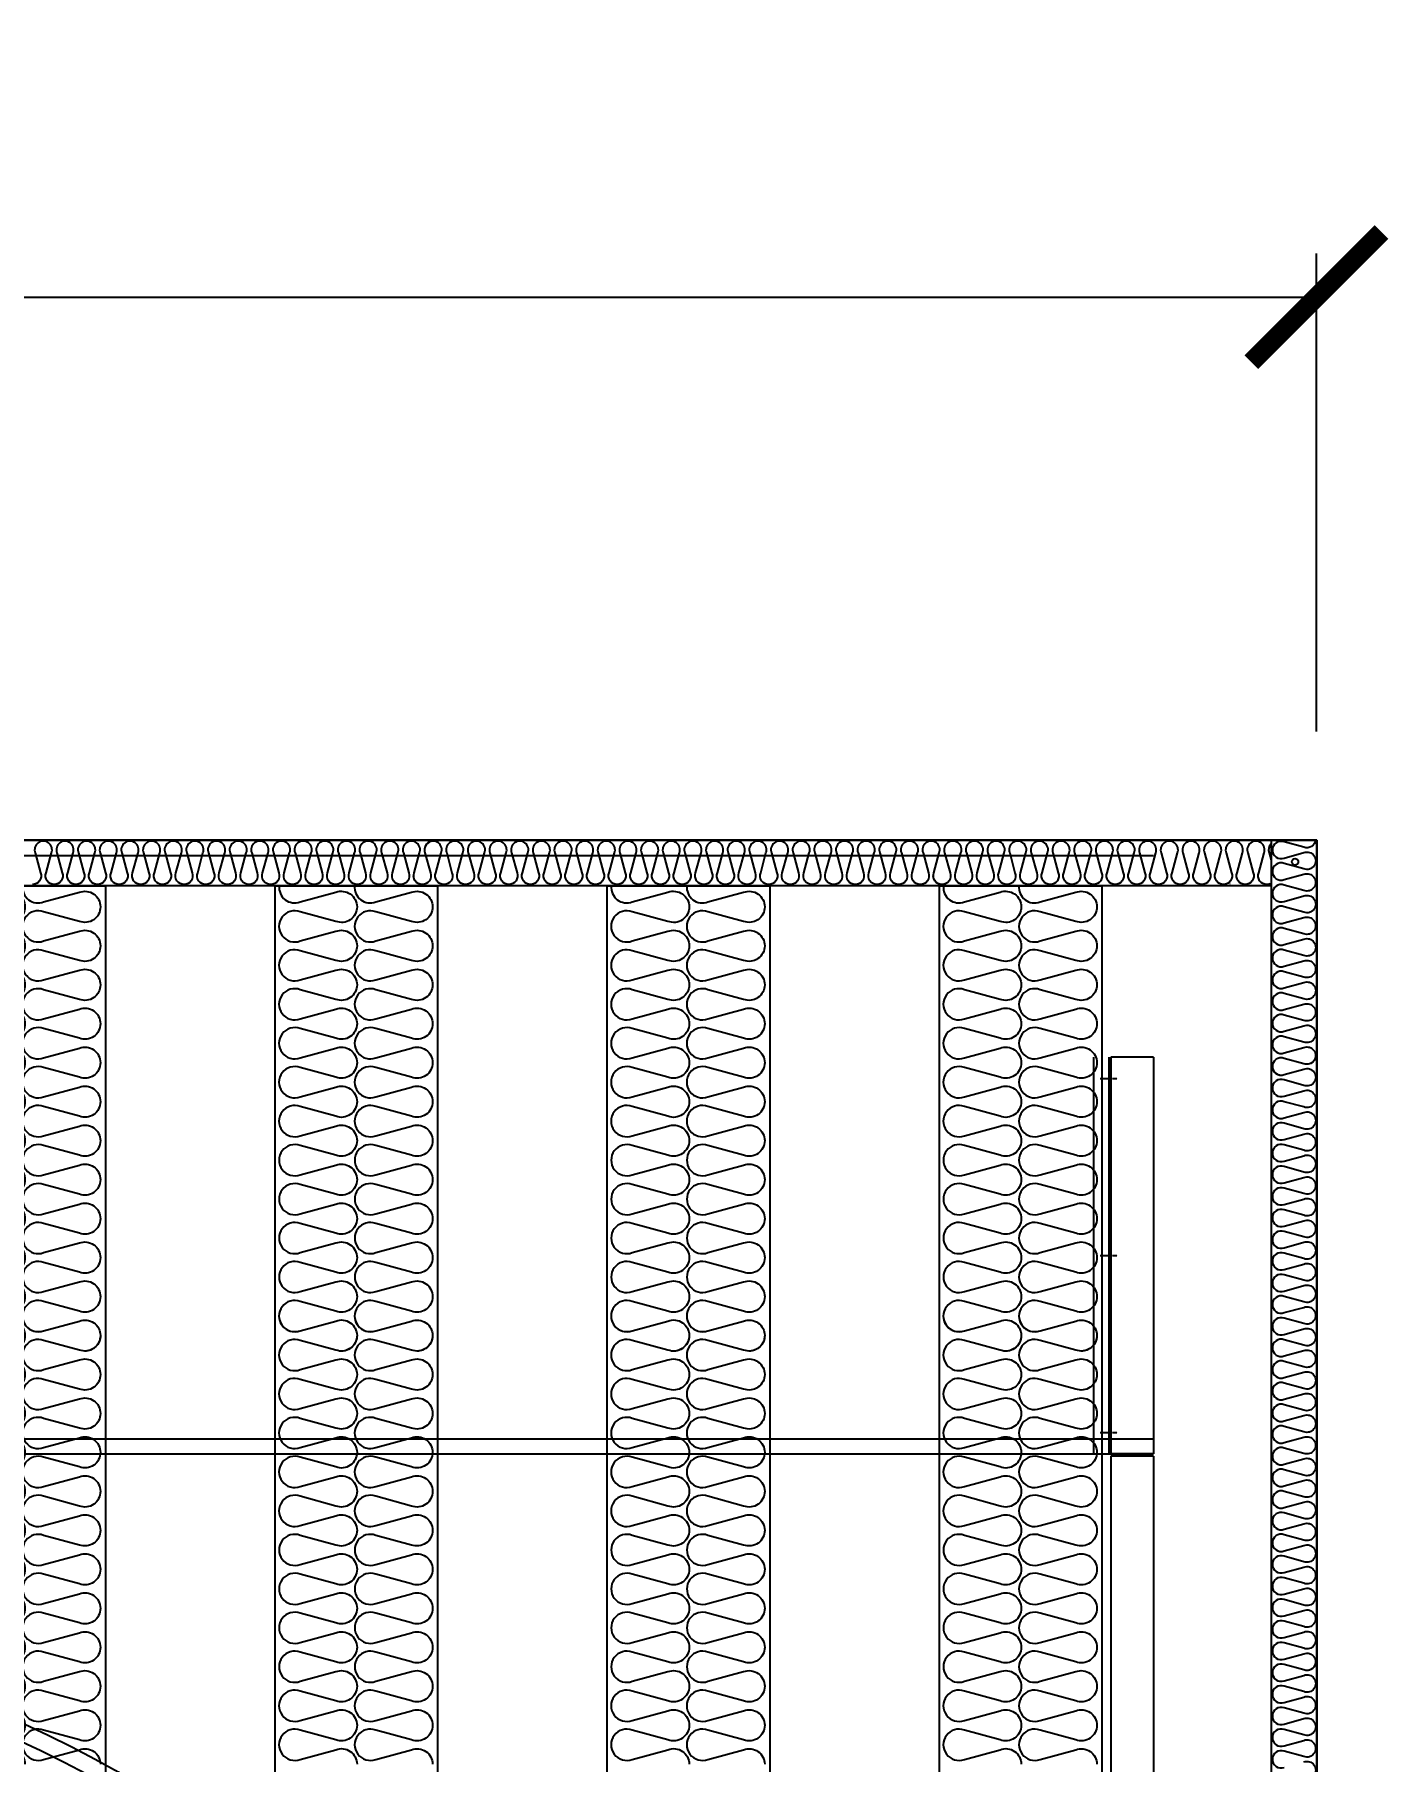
# Model space of a CAD drawing. Header units: millimetres. Extents: x 2340 to 31747, y 2051 to 22846.
# Drawn here: x 7842 to 9089, y 11135 to 12727 of the extents above; entities that cross this region are included whole.
import ezdxf

# ---------------------------------------------------------------- set-up
doc = ezdxf.new("R2010")
doc.units = ezdxf.units.MM
doc.linetypes.add('CENTER', pattern=[2, 1.25, -0.25, 0.25, -0.25])
doc.linetypes.add('HIDDEN', pattern=[0.375, 0.25, -0.125])
for name, color, linetype in [('center', 1, 'CENTER'), ('SMS', 220, 'Continuous'), ('냉각탑', 4, 'Continuous'), ('냉각탑_dim', 1, 'Continuous'), ('숨은선', 5, 'HIDDEN')]:
    doc.layers.add(name, color=color, linetype=linetype)
doc.styles.add('HY울릉도L', font='')
doc.styles.get('HY울릉도L').set_extended_font_data('HY울릉도L')
doc.dimstyles.new('성지DIM', dxfattribs={"dimtxt": 3.5, "dimasz": 3, "dimexe": 1, "dimexo": 2.5, "dimgap": 2, "dimtad": 1, "dimdec": 0, "dimzin": 3, "dimdsep": 46, "dimtxsty": 'HY울릉도L', "dimblk": 'ARCHTICK', "dimcen": -2, "dimclrd": 256, "dimclre": 256, "dimclrt": 7, "dimadec": 0, "dimazin": 0, "dimtfac": 1, "dimtdec": 0, "dimtofl": 0, "dimtmove": 0, "dimatfit": 3, "dimfxl": 1, "dimtolj": 1, "dimtzin": 0, "dimlwe": -1, "dimarcsym": 0})

# ---------------------------------------------------------------- blocks, each defined once
blk = doc.blocks.new('_ArchTick')
at = {"color": 0, "linetype": 'ByBlock', "const_width": 0.15}
blk.add_lwpolyline([(-0.5, -0.5), (0.5, 0.5)], dxfattribs=at)
blk = doc.blocks.new('*D715')
at = {"layer": 'Defpoints', "color": 0, "transparency": 16777216}
for p in [(9022.8, 12484.8), (5723.1, 11984.4), (9022.8, 11984.4)]:
    blk.add_point(p, dxfattribs=at)
at = {"layer": '냉각탑_dim', "transparency": 16777216}
for p, q in [((5723.1, 12084.4), (5723.1, 12524.8)), ((9022.8, 12084.4), (9022.8, 12524.8))]:
    blk.add_line(p, q, dxfattribs=at)
at = {"layer": '냉각탑_dim', "lineweight": -2, "transparency": 16777216}
blk.add_line((5723.1, 12484.8), (9022.8, 12484.8), dxfattribs=at)
at = {"layer": '냉각탑_dim', "lineweight": -2, "transparency": 16777216, "xscale": 120, "yscale": 120, "zscale": 120, "rotation": 180}
blk.add_blockref('_ArchTick', (5723.1, 12484.8), dxfattribs=at)
at = {"layer": '냉각탑_dim', "lineweight": -2, "transparency": 16777216, "xscale": 120, "yscale": 120, "zscale": 120}
blk.add_blockref('_ArchTick', (9022.8, 12484.8), dxfattribs=at)
at = {"layer": '냉각탑_dim', "color": 7, "transparency": 16777216, "insert": (7372.9, 12634.8), "char_height": 140, "attachment_point": 5, "style": 'HY울릉도L'}
blk.add_mtext('\\A1;3300', dxfattribs=at)
blk = doc.blocks.new('A$C1FB73ED1')
for radius in [1280, 1260, 1220, 1200]:
    blk.add_circle((1280, 1280), radius)
at = {"ltscale": 5}
for radius in [1143, 1137]:
    blk.add_circle((1280, 1280), radius, dxfattribs=at)
blk = doc.blocks.new('sp 300rt')
at = {"color": 7}
for p, q in [((-53856.4, -79719.9), (-53856.4, -82797.9)), ((-53706.4, -79719.9), (-53706.4, -82797.9))]:
    blk.add_line(p, q, dxfattribs=at)
blk.add_line((-53856.4, -79719.9), (-53706.4, -79719.9))
at = {"layer": 'SMS', "color": 5}
for points in [[(-53852.3, -79719.9, 0.560142), (-53833, -79734.8), (-53800.1, -79725.9, -0.524856), (-53780.6, -79739.4, -0.524856), (-53800.1, -79752.8), (-53833, -79743.9, 1.449198), (-53833, -79770.8), (-53800.1, -79761.9, -0.524856), (-53780.6, -79775.3, -0.524856), (-53800.1, -79788.7), (-53833, -79779.8, 1.449198), (-53833, -79806.7), (-53800.1, -79797.8, -0.524856), (-53780.6, -79811.2, -0.524856), (-53800.1, -79824.6), (-53833, -79815.7, 1.449198), (-53833, -79842.6), (-53800.1, -79833.7, -0.524856), (-53780.6, -79847.1, -0.524856), (-53800.1, -79860.5), (-53833, -79851.6, 1.449198), (-53833, -79878.5), (-53800.1, -79869.6, -0.524856), (-53780.6, -79883, -0.524856), (-53800.1, -79896.4), (-53833, -79887.5, 1.449198), (-53833, -79914.4), (-53800.1, -79905.5, -0.524856), (-53780.6, -79918.9, -0.524856), (-53800.1, -79932.4), (-53833, -79923.4, 1.449198), (-53833, -79950.3), (-53800.1, -79941.4, -0.524856), (-53780.6, -79954.8, -0.524856), (-53800.1, -79968.3), (-53833, -79959.4, 1.449198), (-53833, -79986.2), (-53800.1, -79977.3, -0.524856), (-53780.6, -79990.7, -0.524856), (-53800.1, -80004.2), (-53833, -79995.3, 1.449198), (-53833, -80022.1), (-53800.1, -80013.2, -0.524856), (-53780.6, -80026.7, -0.524856), (-53800.1, -80040.1), (-53833, -80031.2, 1.449198), (-53833, -80058), (-53800.1, -80049.1, -0.524856), (-53780.6, -80062.6, -0.524856), (-53800.1, -80076), (-53833, -80067.1, 1.449198), (-53833, -80093.9), (-53800.1, -80085, -0.524856), (-53780.6, -80098.5, -0.524856), (-53800.1, -80111.9), (-53833, -80103, 1.449198), (-53833, -80129.9), (-53800.1, -80121, -0.524856), (-53780.6, -80134.4, -0.417249), (-53795.1, -80148.7)], [(-53782.7, -79719.9, 0.560142), (-53763.3, -79734.8), (-53730.4, -79725.9, -0.524856), (-53711, -79739.4, -0.524856), (-53730.4, -79752.8), (-53763.3, -79743.9, 1.449198), (-53763.3, -79770.8), (-53730.4, -79761.9, -0.524856), (-53711, -79775.3, -0.524856), (-53730.4, -79788.7), (-53763.3, -79779.8, 1.449198), (-53763.3, -79806.7), (-53730.4, -79797.8, -0.524856), (-53711, -79811.2, -0.524856), (-53730.4, -79824.6), (-53763.3, -79815.7, 1.449198), (-53763.3, -79842.6), (-53730.4, -79833.7, -0.524856), (-53711, -79847.1, -0.524856), (-53730.4, -79860.5), (-53763.3, -79851.6, 1.449198), (-53763.3, -79878.5), (-53730.4, -79869.6, -0.524856), (-53711, -79883, -0.524856), (-53730.4, -79896.4), (-53763.3, -79887.5, 1.449198), (-53763.3, -79914.4), (-53730.4, -79905.5, -0.524856), (-53711, -79918.9, -0.524856), (-53730.4, -79932.4), (-53763.3, -79923.4, 1.449198), (-53763.3, -79950.3), (-53730.4, -79941.4, -0.524856), (-53711, -79954.8, -0.524856), (-53730.4, -79968.3), (-53763.3, -79959.4, 1.449198), (-53763.3, -79986.2), (-53730.4, -79977.3, -0.524856), (-53711, -79990.7, -0.524856), (-53730.4, -80004.2), (-53763.3, -79995.3, 1.449198), (-53763.3, -80022.1), (-53730.4, -80013.2, -0.524856), (-53711, -80026.7, -0.524856), (-53730.4, -80040.1), (-53763.3, -80031.2, 1.449198), (-53763.3, -80058), (-53730.4, -80049.1, -0.524856), (-53711, -80062.6, -0.524856), (-53730.4, -80076), (-53763.3, -80067.1, 1.449198), (-53763.3, -80093.9), (-53730.4, -80085, -0.524856), (-53711, -80098.5, -0.524856), (-53730.4, -80111.9), (-53763.3, -80103, 1.449198), (-53763.3, -80129.9), (-53730.4, -80121, -0.524856), (-53711, -80134.4, -0.417249), (-53725.5, -80148.7)], [(-53852, -80120, 0.446849), (-53833, -80129.9), (-53800.1, -80121, -0.524856), (-53780.6, -80134.4, -0.524856), (-53800.1, -80147.8), (-53833, -80138.9, 1.449198), (-53833, -80165.8), (-53800.1, -80156.9, -0.524856), (-53780.6, -80170.3, -0.524856), (-53800.1, -80183.7), (-53833, -80174.8, 1.449198), (-53833, -80201.7), (-53800.1, -80192.8, -0.524856), (-53780.6, -80206.2, -0.524856), (-53800.1, -80219.6), (-53833, -80210.7, 1.449198), (-53833, -80237.6), (-53800.1, -80228.7, -0.524856), (-53780.6, -80242.1, -0.524856), (-53800.1, -80255.5), (-53833, -80246.6, 1.449198), (-53833, -80273.5), (-53800.1, -80264.6, -0.524856), (-53780.6, -80278, -0.524856), (-53800.1, -80291.5), (-53833, -80282.5, 1.449198), (-53833, -80309.4), (-53800.1, -80300.5, -0.524856), (-53780.6, -80313.9, -0.524856), (-53800.1, -80327.4), (-53833, -80318.5, 1.449198), (-53833, -80345.3), (-53800.1, -80336.4, -0.524856), (-53780.6, -80349.8, -0.524856), (-53800.1, -80363.3), (-53833, -80354.4, 1.449198), (-53833, -80381.2), (-53800.1, -80372.3, -0.524856), (-53780.6, -80385.8, -0.524856), (-53800.1, -80399.2), (-53833, -80390.3, 1.449198), (-53833, -80417.1), (-53800.1, -80408.2, -0.524856), (-53780.6, -80421.7, -0.524856), (-53800.1, -80435.1), (-53833, -80426.2, 1.449198), (-53833, -80453), (-53800.1, -80444.1, -0.524856), (-53780.6, -80457.6, -0.524856), (-53800.1, -80471), (-53833, -80462.1, 1.449198), (-53833, -80489), (-53800.1, -80480.1, -0.524856), (-53780.6, -80493.5, -0.524856), (-53800.1, -80506.9), (-53833, -80498, 1.449198), (-53833, -80524.9), (-53800.1, -80516, -0.524856), (-53780.6, -80529.4, -0.524856)], [(-53782.3, -80120, 0.446849), (-53763.3, -80129.9), (-53730.4, -80121, -0.524856), (-53711, -80134.4, -0.524856), (-53730.4, -80147.8), (-53763.3, -80138.9, 1.449198), (-53763.3, -80165.8), (-53730.4, -80156.9, -0.524856), (-53711, -80170.3, -0.524856), (-53730.4, -80183.7), (-53763.3, -80174.8, 1.449198), (-53763.3, -80201.7), (-53730.4, -80192.8, -0.524856), (-53711, -80206.2, -0.524856), (-53730.4, -80219.6), (-53763.3, -80210.7, 1.449198), (-53763.3, -80237.6), (-53730.4, -80228.7, -0.524856), (-53711, -80242.1, -0.524856), (-53730.4, -80255.5), (-53763.3, -80246.6, 1.449198), (-53763.3, -80273.5), (-53730.4, -80264.6, -0.524856), (-53711, -80278, -0.524856), (-53730.4, -80291.5), (-53763.3, -80282.5, 1.449198), (-53763.3, -80309.4), (-53730.4, -80300.5, -0.524856), (-53711, -80313.9, -0.524856), (-53730.4, -80327.4), (-53763.3, -80318.5, 1.449198), (-53763.3, -80345.3), (-53730.4, -80336.4, -0.524856), (-53711, -80349.8, -0.524856), (-53730.4, -80363.3), (-53763.3, -80354.4, 1.449198), (-53763.3, -80381.2), (-53730.4, -80372.3, -0.524856), (-53711, -80385.8, -0.524856), (-53730.4, -80399.2), (-53763.3, -80390.3, 1.449198), (-53763.3, -80417.1), (-53730.4, -80408.2, -0.524856), (-53711, -80421.7, -0.524856), (-53730.4, -80435.1), (-53763.3, -80426.2, 1.449198), (-53763.3, -80453), (-53730.4, -80444.1, -0.524856), (-53711, -80457.6, -0.524856), (-53730.4, -80471), (-53763.3, -80462.1, 1.449198), (-53763.3, -80489), (-53730.4, -80480.1, -0.524856), (-53711, -80493.5, -0.524856), (-53730.4, -80506.9), (-53763.3, -80498, 1.449198), (-53763.3, -80524.9), (-53730.4, -80516, -0.524856), (-53711, -80529.4, -0.524856)]]:
    blk.add_lwpolyline(points, format="xyb", dxfattribs=at)
blk = doc.blocks.new('3')
for p, q in [((8178.1, 11984.4), (5723.1, 11984.4)), ((5914.3, 11984.4), (8872.8, 11984.4)), ((8178.1, 11984.4), (9023.1, 11984.4)), ((9023.1, 11984.4), (9023.1, 8784.4)), ((5928.4, 11970.3), (8872.8, 11970.3)), ((8817.5, 11784.4), (8817.5, 11418.8)), ((8831.6, 11784.4), (8831.6, 11418.8)), ((8833.4, 11784.4), (8833.4, 11418.8)), ((8872.8, 11784.4), (8833.4, 11784.4)), ((8872.8, 11784.4), (8872.8, 11418.8)), ((5975.2, 11432.8), (8872.8, 11432.8)), ((5914.3, 11418.8), (8872.8, 11418.8)), ((8872.8, 11418.8), (8833.4, 11418.8)), ((8833.4, 11416.9), (8833.4, 9255)), ((8872.8, 11416.9), (8833.4, 11416.9)), ((8872.8, 11416.9), (8872.8, 9255))]:
    blk.add_line(p, q)
at = {"color": 7}
for p, q in [((5723.1, 11984.4), (8178.1, 11984.4)), ((9023.1, 11984.4), (8178.1, 11984.4)), ((8981.1, 11984.4), (8981.1, 8864.4)), ((9023.1, 11984.4), (9023.1, 8784.4)), ((8981.1, 11942.4), (5765.1, 11942.4))]:
    blk.add_line(p, q, dxfattribs=at)
at = {"ltscale": 500, "elevation": 0}
blk.add_lwpolyline([(5723.1, 11984.4), (9022.8, 11984.4), (9022.8, 8784.4), (5723.1, 8784.4)], close=True, dxfattribs=at)
blk.add_circle((9003.1, 11964.4), 3)
at = {"layer": 'center'}
for p, q in [((8823.6, 11764.7), (8839.6, 11764.7)), ((8823.6, 11601.6), (8839.6, 11601.6)), ((8823.6, 11438.5), (8839.6, 11438.5))]:
    blk.add_line(p, q, dxfattribs=at)
at = {"layer": 'SMS', "color": 5, "elevation": 0}
for points in [[(8207, 11983.2, 0.446849), (8201.5, 11972.6), (8206.5, 11954.3, -0.524856), (8199, 11943.5, -0.524856), (8191.6, 11954.3), (8196.5, 11972.6, 1.449198), (8181.6, 11972.6), (8186.5, 11954.3, -0.524856), (8179.1, 11943.5, -0.524856), (8171.6, 11954.3), (8176.6, 11972.6, 1.449198), (8161.6, 11972.6), (8166.6, 11954.3, -0.524856), (8159.1, 11943.5, -0.524856), (8151.7, 11954.3), (8156.6, 11972.6, 1.449198), (8141.7, 11972.6), (8146.6, 11954.3, -0.524856), (8139.2, 11943.5, -0.524856), (8131.7, 11954.3), (8136.7, 11972.6, 1.449198), (8121.7, 11972.6), (8126.7, 11954.3, -0.524856), (8119.2, 11943.5, -0.524856), (8111.8, 11954.3), (8116.7, 11972.6, 1.449198), (8101.8, 11972.6), (8106.7, 11954.3, -0.524856), (8099.3, 11943.5, -0.524856), (8091.8, 11954.3), (8096.8, 11972.6, 1.449198), (8081.8, 11972.6), (8086.8, 11954.3, -0.524856), (8079.3, 11943.5, -0.524856), (8071.9, 11954.3), (8076.8, 11972.6, 1.449198), (8061.9, 11972.6), (8066.8, 11954.3, -0.524856), (8059.4, 11943.5, -0.524856), (8051.9, 11954.3), (8056.9, 11972.6, 1.449198), (8041.9, 11972.6), (8046.9, 11954.3, -0.524856), (8039.4, 11943.5, -0.524856), (8032, 11954.3), (8036.9, 11972.6, 1.449198), (8022, 11972.6), (8026.9, 11954.3, -0.524856), (8019.5, 11943.5, -0.524856), (8012, 11954.3), (8017, 11972.6, 1.449198), (8002, 11972.6), (8007, 11954.3, -0.524856), (7999.5, 11943.5, -0.524856), (7992.1, 11954.3), (7997, 11972.6, 1.449198), (7982.1, 11972.6), (7987, 11954.3, -0.524856), (7979.6, 11943.5, -0.524856), (7972.1, 11954.3), (7977.1, 11972.6, 1.449198), (7962.1, 11972.6), (7967.1, 11954.3, -0.524856), (7959.6, 11943.5, -0.524856), (7952.2, 11954.3), (7957.1, 11972.6, 1.449198), (7942.2, 11972.6), (7947.1, 11954.3, -0.524856), (7939.7, 11943.5, -0.524856), (7932.2, 11954.3), (7937.2, 11972.6, 1.449198), (7922.2, 11972.6), (7927.2, 11954.3, -0.524856), (7919.7, 11943.5, -0.524856), (7912.3, 11954.3), (7917.2, 11972.6, 1.449198), (7902.3, 11972.6), (7907.2, 11954.3, -0.524856), (7899.8, 11943.5, -0.524856), (7892.3, 11954.3), (7897.3, 11972.6, 1.449198), (7882.3, 11972.6), (7887.3, 11954.3, -0.524856), (7879.8, 11943.5, -0.524856), (7872.4, 11954.3), (7877.3, 11972.6, 1.449198), (7862.4, 11972.6), (7867.3, 11954.3, -0.524856), (7859.9, 11943.5, -0.524856), (7852.4, 11954.3), (7857.4, 11972.6, 1.449198), (7842.4, 11972.6), (7847.4, 11954.3, -0.524856), (7839.9, 11943.5, -0.524856)], [(8682.2, 11944.8, -0.144343), (8677.8, 11943.5, -0.524856), (8670.4, 11954.3), (8675.3, 11972.6, 1.449198), (8660.4, 11972.6), (8665.3, 11954.3, -0.524856), (8657.9, 11943.5, -0.524856), (8650.4, 11954.3), (8655.4, 11972.6, 1.449198), (8640.4, 11972.6), (8645.4, 11954.3, -0.524856), (8637.9, 11943.5, -0.524856), (8630.5, 11954.3), (8635.4, 11972.6, 1.449198), (8620.5, 11972.6), (8625.4, 11954.3, -0.524856), (8618, 11943.5, -0.524856), (8610.5, 11954.3), (8615.5, 11972.6, 1.449198), (8600.5, 11972.6), (8605.5, 11954.3, -0.524856), (8598, 11943.5, -0.524856), (8590.6, 11954.3), (8595.5, 11972.6, 1.449198), (8580.6, 11972.6), (8585.5, 11954.3, -0.524856), (8578.1, 11943.5, -0.524856), (8570.6, 11954.3), (8575.6, 11972.6, 1.449198), (8560.6, 11972.6), (8565.6, 11954.3, -0.524856), (8558.1, 11943.5, -0.524856), (8550.7, 11954.3), (8555.6, 11972.6, 1.449198), (8540.7, 11972.6), (8545.6, 11954.3, -0.524856), (8538.2, 11943.5, -0.524856), (8530.7, 11954.3), (8535.7, 11972.6, 1.449198), (8520.7, 11972.6), (8525.7, 11954.3, -0.524856), (8518.2, 11943.5, -0.524856), (8510.8, 11954.3), (8515.7, 11972.6, 1.449198), (8500.8, 11972.6), (8505.7, 11954.3, -0.524856), (8498.3, 11943.5, -0.524856), (8490.8, 11954.3), (8495.8, 11972.6, 1.449198), (8480.8, 11972.6), (8485.8, 11954.3, -0.524856), (8478.3, 11943.5, -0.524856), (8470.9, 11954.3), (8475.8, 11972.6, 1.449198), (8460.9, 11972.6), (8465.8, 11954.3, -0.524856), (8458.4, 11943.5, -0.524856), (8450.9, 11954.3), (8455.9, 11972.6, 1.449198), (8440.9, 11972.6), (8445.9, 11954.3, -0.524856), (8438.4, 11943.5, -0.524856), (8431, 11954.3), (8435.9, 11972.6, 1.449198), (8421, 11972.6), (8425.9, 11954.3, -0.524856), (8418.5, 11943.5, -0.524856), (8411, 11954.3), (8416, 11972.6, 1.449198), (8401, 11972.6), (8406, 11954.3, -0.524856), (8398.5, 11943.5, -0.524856), (8391.1, 11954.3), (8396, 11972.6, 1.449198), (8381.1, 11972.6), (8386, 11954.3, -0.524856), (8378.6, 11943.5, -0.524856), (8371.1, 11954.3), (8376.1, 11972.6, 1.449198), (8361.1, 11972.6), (8366.1, 11954.3, -0.524856), (8358.6, 11943.5, -0.524856), (8351.2, 11954.3), (8356.1, 11972.6, 1.449198), (8341.2, 11972.6), (8346.1, 11954.3, -0.524856), (8338.7, 11943.5, -0.524856), (8331.2, 11954.3), (8336.2, 11972.6, 1.449198), (8321.2, 11972.6), (8326.2, 11954.3, -0.524856), (8318.7, 11943.5, -0.524856), (8311.3, 11954.3), (8316.2, 11972.6, 1.449198), (8301.3, 11972.6), (8306.2, 11954.3, -0.524856), (8298.8, 11943.5, -0.524856), (8291.3, 11954.3), (8296.3, 11972.6, 1.449198), (8281.3, 11972.6), (8286.3, 11954.3, -0.524856), (8278.8, 11943.5, -0.524856), (8271.4, 11954.3), (8276.3, 11972.6, 1.449198), (8261.4, 11972.6), (8266.3, 11954.3, -0.524856), (8258.9, 11943.5, -0.524856), (8251.4, 11954.3), (8256.4, 11972.6, 1.449198), (8241.4, 11972.6), (8246.4, 11954.3, -0.524856), (8238.9, 11943.5, -0.524856), (8231.5, 11954.3), (8236.4, 11972.6, 1.449198), (8221.5, 11972.6), (8226.4, 11954.3, -0.524856), (8219, 11943.5, -0.524856), (8211.5, 11954.3), (8216.5, 11972.6, 1.449198), (8201.5, 11972.6), (8206.5, 11954.3, -0.524856), (8199, 11943.5, -0.417249), (8191, 11951.6)], [(8981.1, 11944.6, -0.131401), (8977.1, 11943.5, -0.524856), (8969.6, 11954.3), (8974.6, 11972.6, 1.449198), (8959.6, 11972.6), (8964.6, 11954.3, -0.524856), (8957.1, 11943.5, -0.524856), (8949.7, 11954.3), (8954.6, 11972.6, 1.449198), (8939.7, 11972.6), (8944.6, 11954.3, -0.524856), (8937.2, 11943.5, -0.524856), (8929.7, 11954.3), (8934.7, 11972.6, 1.449198), (8919.7, 11972.6), (8924.7, 11954.3, -0.524856), (8917.2, 11943.5, -0.524856), (8909.8, 11954.3), (8914.7, 11972.6, 1.449198), (8899.8, 11972.6), (8904.7, 11954.3, -0.524856), (8897.3, 11943.5, -0.524856), (8889.8, 11954.3), (8894.8, 11972.6, 1.449198), (8879.8, 11972.6), (8884.8, 11954.3, -0.524856), (8877.3, 11943.5, -0.524856), (8869.9, 11954.3), (8874.8, 11972.6, 1.449198), (8859.9, 11972.6), (8864.8, 11954.3, -0.524856), (8857.4, 11943.5, -0.524856), (8849.9, 11954.3), (8854.9, 11972.6, 1.449198), (8839.9, 11972.6), (8844.9, 11954.3, -0.524856), (8837.4, 11943.5, -0.524856), (8830, 11954.3), (8834.9, 11972.6, 1.449198), (8820, 11972.6), (8824.9, 11954.3, -0.524856), (8817.5, 11943.5, -0.524856), (8810, 11954.3), (8815, 11972.6, 1.449198), (8800, 11972.6), (8805, 11954.3, -0.524856), (8797.5, 11943.5, -0.524856), (8790.1, 11954.3), (8795, 11972.6, 1.449198), (8780.1, 11972.6), (8785, 11954.3, -0.524856), (8777.6, 11943.5, -0.524856), (8770.1, 11954.3), (8775.1, 11972.6, 1.449198), (8760.1, 11972.6), (8765.1, 11954.3, -0.524856), (8757.6, 11943.5, -0.524856), (8750.2, 11954.3), (8755.1, 11972.6, 1.449198), (8740.2, 11972.6), (8745.1, 11954.3, -0.524856), (8737.7, 11943.5, -0.524856), (8730.2, 11954.3), (8735.2, 11972.6, 1.449198), (8720.2, 11972.6), (8725.2, 11954.3, -0.524856), (8717.7, 11943.5, -0.524856), (8710.3, 11954.3), (8715.2, 11972.6, 1.449198), (8700.3, 11972.6), (8705.2, 11954.3, -0.524856), (8697.8, 11943.5, -0.524856), (8690.3, 11954.3), (8695.3, 11972.6, 1.449198), (8680.3, 11972.6), (8685.3, 11954.3, -0.524856), (8677.8, 11943.5, -0.417249), (8669.8, 11951.6)], [(9022, 11984.4, -0.487644), (9011.3, 11977.9), (8993, 11982.8, 0.524856), (8982.2, 11975.4, 0.524856), (8993, 11967.9), (9011.3, 11972.9, -1.449198), (9011.3, 11957.9), (8993, 11962.9, 0.524856), (8982.2, 11955.4, 0.524856), (8993, 11948), (9011.3, 11952.9, -1.449198), (9011.3, 11938), (8993, 11942.9, 0.524856), (8982.2, 11935.5, 0.524856), (8993, 11928), (9011.3, 11933, -1.449198), (9011.3, 11918), (8993, 11923, 0.524856), (8982.2, 11915.5, 0.524856), (8993, 11908.1), (9011.3, 11913, -1.449198), (9011.3, 11898.1), (8993, 11903, 0.524856), (8982.2, 11895.6, 0.524856), (8993, 11888.1), (9011.3, 11893.1, -1.449198), (9011.3, 11878.1), (8993, 11883.1, 0.524856), (8982.2, 11875.6, 0.524856), (8993, 11868.2), (9011.3, 11873.1, -1.449198), (9011.3, 11858.2), (8993, 11863.1, 0.524856), (8982.2, 11855.7, 0.524856), (8993, 11848.2), (9011.3, 11853.2, -1.449198), (9011.3, 11838.2), (8993, 11843.2, 0.524856), (8982.2, 11835.7, 0.524856), (8993, 11828.3), (9011.3, 11833.2, -1.449198), (9011.3, 11818.3), (8993, 11823.2, 0.524856), (8982.2, 11815.8, 0.524856), (8993, 11808.3), (9011.3, 11813.3, -1.449198), (9011.3, 11798.3), (8993, 11803.3, 0.524856), (8982.2, 11795.8, 0.524856), (8993, 11788.4), (9011.3, 11793.3, -1.449198), (9011.3, 11778.4), (8993, 11783.3, 0.524856), (8982.2, 11775.9, 0.417249), (8990.3, 11767.9)], [(8981.1, 11981.1, 0.2951), (8979.2, 11972.6), (8981.1, 11965.9)], [(9022, 11784.4, -0.468181), (9011.3, 11778.4), (8993, 11783.3, 0.524856), (8982.2, 11775.9, 0.524856), (8993, 11768.4), (9011.3, 11773.4, -1.449198), (9011.3, 11758.4), (8993, 11763.4, 0.524856), (8982.2, 11755.9, 0.524856), (8993, 11748.5), (9011.3, 11753.4, -1.449198), (9011.3, 11738.5), (8993, 11743.4, 0.524856), (8982.2, 11736, 0.524856), (8993, 11728.5), (9011.3, 11733.5, -1.449198), (9011.3, 11718.5), (8993, 11723.5, 0.524856), (8982.2, 11716, 0.524856), (8993, 11708.6), (9011.3, 11713.5, -1.449198), (9011.3, 11698.6), (8993, 11703.5, 0.524856), (8982.2, 11696.1, 0.524856), (8993, 11688.6), (9011.3, 11693.6, -1.449198), (9011.3, 11678.6), (8993, 11683.6, 0.524856), (8982.2, 11676.1, 0.524856), (8993, 11668.7), (9011.3, 11673.6, -1.449198), (9011.3, 11658.7), (8993, 11663.6, 0.524856), (8982.2, 11656.2, 0.524856), (8993, 11648.7), (9011.3, 11653.7, -1.449198), (9011.3, 11638.7), (8993, 11643.7, 0.524856), (8982.2, 11636.2, 0.524856), (8993, 11628.8), (9011.3, 11633.7, -1.449198), (9011.3, 11618.8), (8993, 11623.7, 0.524856), (8982.2, 11616.3, 0.524856), (8993, 11608.8), (9011.3, 11613.8, -1.449198), (9011.3, 11598.8), (8993, 11603.8, 0.524856), (8982.2, 11596.3, 0.524856), (8993, 11588.9), (9011.3, 11593.8, -1.449198), (9011.3, 11578.9), (8993, 11583.8, 0.524856), (8982.2, 11576.4, 0.524856), (8993, 11568.9), (9011.3, 11573.9, -1.449198), (9011.3, 11558.9), (8993, 11563.9, 0.524856), (8982.2, 11556.4, 0.524856), (8993, 11549), (9011.3, 11553.9, -1.449198), (9011.3, 11539), (8993, 11543.9, 0.524856), (8982.2, 11536.5, 0.524856), (8993, 11529), (9011.3, 11534, -1.449198), (9011.3, 11519), (8993, 11524, 0.524856), (8982.2, 11516.5, 0.524856), (8993, 11509.1), (9011.3, 11514, -1.449198), (9011.3, 11499.1), (8993, 11504, 0.524856), (8982.2, 11496.6, 0.524856), (8993, 11489.1), (9011.3, 11494.1, -1.449198), (9011.3, 11479.1), (8993, 11484.1, 0.524856), (8982.2, 11476.6, 0.524856), (8993, 11469.2), (9011.3, 11474.1, -1.449198), (9011.3, 11459.2), (8993, 11464.1, 0.524856), (8982.2, 11456.7, 0.524856), (8993, 11449.2), (9011.3, 11454.2, -1.449198), (9011.3, 11439.2), (8993, 11444.2, 0.524856), (8982.2, 11436.7, 0.524856), (8993, 11429.3), (9011.3, 11434.2, -1.449198), (9011.3, 11419.3), (8993, 11424.2, 0.524856), (8982.2, 11416.8, 0.524856), (8993, 11409.3), (9011.3, 11414.3, -1.449198), (9011.3, 11399.3), (8993, 11404.3, 0.524856), (8982.2, 11396.8, 0.524856), (8993, 11389.4), (9011.3, 11394.3, -1.449198), (9011.3, 11379.4), (8993, 11384.3, 0.524856), (8982.2, 11376.9, 0.524856), (8993, 11369.4), (9011.3, 11374.4, -1.449198), (9011.3, 11359.4), (8993, 11364.4, 0.524856), (8982.2, 11356.9, 0.524856), (8993, 11349.5), (9011.3, 11354.4, -1.449198), (9011.3, 11339.5), (8993, 11344.4, 0.524856), (8982.2, 11337, 0.524856), (8993, 11329.5), (9011.3, 11334.5, -1.449198), (9011.3, 11319.5), (8993, 11324.5, 0.524856), (8982.2, 11317, 0.524856), (8993, 11309.6), (9011.3, 11314.5, -1.449198), (9011.3, 11299.6), (8993, 11304.5, 0.524856), (8982.2, 11297.1, 0.524856), (8993, 11289.6), (9011.3, 11294.6, -1.449198), (9011.3, 11279.6), (8993, 11284.6, 0.524856), (8982.2, 11277.1, 0.524856), (8993, 11269.7), (9011.3, 11274.6, -1.449198), (9011.3, 11259.7), (8993, 11264.6, 0.524856), (8982.2, 11257.2, 0.524856), (8993, 11249.7), (9011.3, 11254.7, -1.449198), (9011.3, 11239.7), (8993, 11244.7, 0.524856), (8982.2, 11237.2, 0.524856), (8993, 11229.8), (9011.3, 11234.7, -1.449198), (9011.3, 11219.8), (8993, 11224.7, 0.524856), (8982.2, 11217.3, 0.417249), (8990.3, 11209.3)], [(9021.8, 11225.3, -0.446849), (9011.3, 11219.8), (8993, 11224.7, 0.524856), (8982.2, 11217.3, 0.524856), (8993, 11209.8), (9011.3, 11214.8, -1.449198), (9011.3, 11199.8), (8993, 11204.8, 0.524856), (8982.2, 11197.3, 0.524856), (8993, 11189.9), (9011.3, 11194.8, -1.449198), (9011.3, 11179.9), (8993, 11184.8, 0.524856), (8982.2, 11177.4, 0.524856), (8993, 11169.9), (9011.3, 11174.9, -1.449198), (9011.3, 11159.9), (8993, 11164.9, 0.524856), (8982.2, 11157.4, 0.524856), (8993, 11150), (9011.3, 11154.9, -1.449198), (9011.3, 11140), (8993, 11144.9, 0.524856), (8982.2, 11137.5, 0.524856), (8993, 11130)], [(9011.3, 11135, -1.449198), (9011.3, 11120)]]:
    blk.add_lwpolyline(points, format="xyb", dxfattribs=at)
at = {"layer": '숨은선', "ltscale": 4, "elevation": 0}
blk.add_lwpolyline([(8943, 11944.4, 0.005236), (8943.2, 11944.4, 0.005236)], format="xyb", dxfattribs=at)
for p in [(61613.5, 91662.3), (61919.5, 91662.3), (62225.5, 91662.3), (62531.5, 91662.3)]:
    blk.add_blockref('sp 300rt', p)
at = {"layer": '냉각탑', "xscale": 0.7829768747821867, "yscale": 0.7829768747821867, "zscale": 0.7829768747821867}
blk.add_blockref('A$C1FB73ED1', (6417.7, 9254.1), dxfattribs=at)

msp = doc.modelspace()

# ---------------------------------------------------------------- block references
msp.add_blockref('3', (0, 0))

# ---------------------------------------------------------------- dimensions: what is measured, and where the dimension line sits
at = {"layer": '냉각탑_dim'}
dim = msp.add_linear_dim(base=(9022.8, 12484.8), p1=(5723.1, 11984.4), p2=(9022.8, 11984.4), dimstyle='성지DIM', override={"dimscale": 40}, dxfattribs=at)
dim.commit()
dim.dimension.update_dxf_attribs({"geometry": '*D715', "text_midpoint": (7372.9, 12634.8)})

doc.saveas('drawing.dxf')
